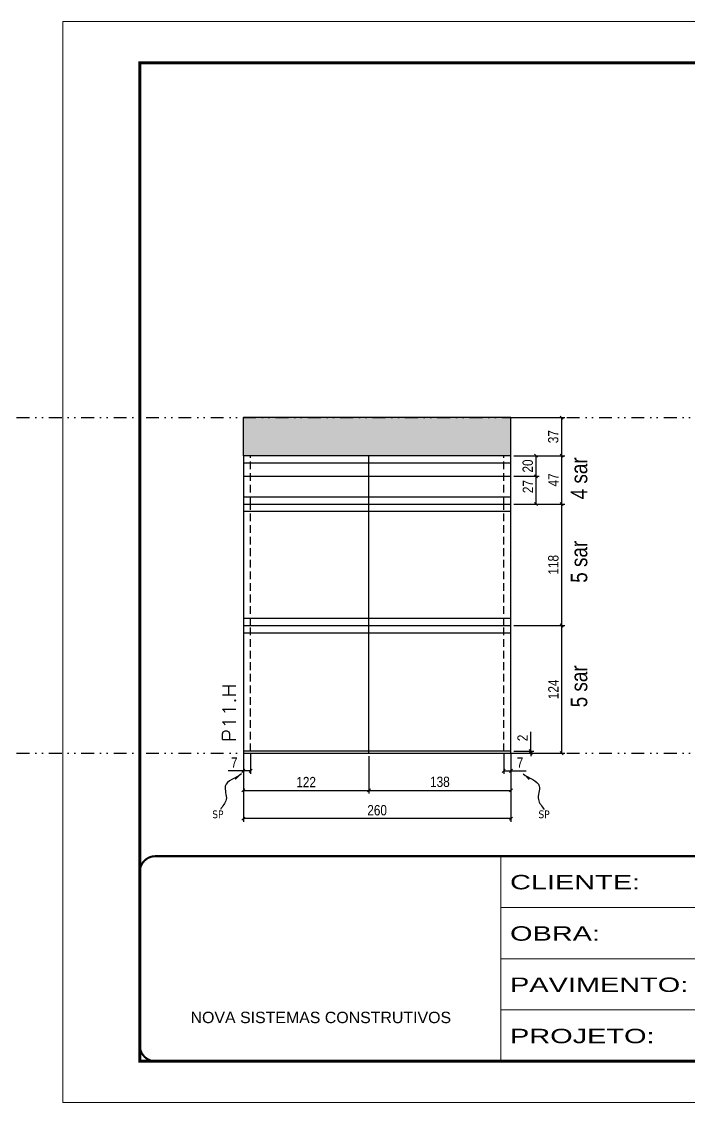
# Model space of a CAD drawing. Header units: millimetres. Extents: x 13777 to 27878, y -21631 to 6985.
# Drawn here: x 19128 to 19776, y -7848 to -6798 of the extents above; entities that cross this region are included whole.
import ezdxf

# ---------------------------------------------------------------- set-up
doc = ezdxf.new("R2010")
doc.units = ezdxf.units.MM
for name, pattern in [('CONTINUO', [0]), ('DASHED', [0.75, 0.5, -0.25]), ('DIVIDE2', [0.625, 0.25, -0.125, 0, -0.125, 0, -0.125]), ('HIDDEN', [0.375, 0.25, -0.125])]:
    doc.linetypes.add(name, pattern=pattern)
for name, color, linetype in [('COTA', 241, 'Continuous'), ('NOMENCLATURA', 7, 'Continuous'), ('Nível', 160, 'Continuous'), ('Painéis', 200, 'Continuous'), ('SARR_2.2x7', 40, 'Continuous'), ('Sarrafo de Pressão', 42, 'HIDDEN'), ('texto', 7, 'Continuous')]:
    doc.layers.add(name, color=color, linetype=linetype)
for name, color, linetype, lineweight in [('Folhas', 255, 'Continuous', 9), ('SARRAFO DE PRESSAO', 251, 'DASHED', 9), ('Texto Seção', 7, 'Continuous', 15)]:
    doc.layers.add(name, color=color, linetype=linetype, lineweight=lineweight)
doc.styles.add('ARIAL', font='arial.ttf')
doc.styles.add('ARIAL_NARROW', font='ARIALN.TTF', dxfattribs={"height": 0.2})
doc.styles.add('COTA TECNICA', font='techl___.ttf', dxfattribs={"height": 10})
doc.styles.add('COTA TECNICA-50', font='techl___.ttf', dxfattribs={"height": 10})
doc.styles.add('REGUA-120', font='ROMANS.shx', dxfattribs={"height": 15})
doc.styles.get("Standard").update_dxf_attribs({"font": 'arial.ttf'})
doc.styles.add('Tecnologia', font='')
doc.styles.get('Tecnologia').set_extended_font_data('Forgotten Futurist')
doc.dimstyles.new('COTA PAINEL-50', dxfattribs={"dimtxt": 10, "dimasz": 3, "dimexe": 3, "dimexo": 3, "dimgap": 3, "dimtad": 1, "dimdec": 1, "dimzin": 12, "dimdsep": 46, "dimtxsty": 'COTA TECNICA-50', "dimblk1": 'OBLIQUE', "dimblk2": 'OBLIQUE', "dimsah": 1, "dimcen": 0.9, "dimclrd": 4, "dimclre": 4, "dimclrt": 240, "dimadec": 1, "dimazin": 3, "dimtfac": 1, "dimtdec": 1, "dimtmove": 0, "dimatfit": 3, "dimfxl": 1, "dimtolj": 1, "dimtzin": 12, "dimarcsym": 0})
doc.dimstyles.new('PAINEL', dxfattribs={"dimtxt": 10, "dimasz": 3, "dimexe": 3, "dimexo": 3, "dimgap": 3, "dimtad": 1, "dimdec": 1, "dimzin": 12, "dimdsep": 46, "dimtxsty": 'COTA TECNICA', "dimblk1": 'OBLIQUE', "dimblk2": 'OBLIQUE', "dimsah": 1, "dimcen": 0.9, "dimclrd": 4, "dimclre": 4, "dimclrt": 240, "dimadec": 1, "dimazin": 3, "dimtfac": 1, "dimtdec": 1, "dimtmove": 0, "dimatfit": 3, "dimfxl": 1, "dimtolj": 1, "dimtzin": 12, "dimarcsym": 0})
doc.dimstyles.get("Standard").update_dxf_attribs({"dimtxt": 0.18, "dimasz": 0.18, "dimexe": 0.18, "dimexo": 0.0625, "dimgap": 0.09, "dimtad": 0, "dimtih": 1, "dimtoh": 1, "dimdec": 4, "dimzin": 0, "dimdsep": 46, "dimtxsty": 'Standard', "dimcen": 0.09, "dimadec": 0, "dimazin": 0, "dimtfac": 1, "dimtdec": 4, "dimtofl": 0, "dimtmove": 0, "dimatfit": 3, "dimfxl": 1, "dimtolj": 1, "dimtzin": 0, "dimarcsym": 0})

# ---------------------------------------------------------------- blocks, each defined once
blk = doc.blocks.new('9999999999')
at = {"color": 30, "linetype": 'CONTINUO'}
for p, q in [((98564.6, 34230.2), (98564.6, 34429.4)), ((98564.6, 34379.6), (99584, 34379.6)), ((98564.6, 34329.8), (99488, 34329.8)), ((99584, 34329.8), (99488, 34329.8)), ((99488, 34329.8), (99488, 34230.2)), ((98564.6, 34280), (99488, 34280))]:
    blk.add_line(p, q, dxfattribs=at)
at = {"color": 30, "linetype": 'CONTINUO', "const_width": 2}
blk.add_lwpolyline([(99584, 34230.2), (99584, 34414.4, 0.414214), (99569, 34429.4), (98229, 34429.4, 0.414214), (98214, 34414.4), (98214, 34245.2, 0.414214), (98229, 34230.2), (99584, 34230.2)], format="xyb", dxfattribs=at)
at = {"layer": 'Folhas'}
blk.add_lwpolyline([(98139, 34190.2), (99624, 34190.2), (99624, 35240.2), (98139, 35240.2)], close=True, dxfattribs=at)
at = {"layer": 'Folhas', "color": 30, "const_width": 3}
blk.add_lwpolyline([(98214, 34230.2), (99584, 34230.2), (99584, 35200.2), (98214, 35200.2)], close=True, dxfattribs=at)
at = {"color": 7, "linetype": 'Continuous', "ltscale": 5, "style": 'ARIAL'}
for s, height, p in [('SKR', 15.48, (98837.7, 34393.1)), ('LEAF LOEFGREN', 15.483, (98837.7, 34343.3)), ('4° SUBSOLO', 15.48, (98837.7, 34293.5)), ('NOVA SISTEMAS CONSTRUTIVOS', 11.059, (98263.2, 34267.2)), ('PILARES', 15.48, (98837.7, 34243.7))]:
    blk.add_text(s, height=height, dxfattribs=at).set_placement(p)
at = {"layer": 'Folhas', "color": 7, "style": 'Tecnologia', "width": 1.5}
for s, p in [('CLIENTE:', (98573.7, 34397.2)), ('OBRA:', (98573.7, 34347.3)), ('PAVIMENTO:', (98573.7, 34297.5)), ('PROJETO:', (98573.7, 34247.7))]:
    blk.add_text(s, height=14, dxfattribs=at).set_placement(p)
blk = doc.blocks.new('_Oblique')
at = {"color": 0, "linetype": 'ByBlock', "lineweight": -2}
blk.add_line((-0.5, -0.5), (0.5, 0.5), dxfattribs=at)
blk = doc.blocks.new('*D3257')
at = {"layer": 'COTA', "color": 4, "lineweight": -2, "transparency": 16777216}
for p, q in [((19344, -7509.9), (19344, -7575.5)), ((19604, -7509.9), (19604, -7575.5)), ((19604, -7572.5), (19344, -7572.5))]:
    blk.add_line(p, q, dxfattribs=at)
at = {"layer": 'Defpoints', "color": 0, "transparency": 16777216}
for p in [(19344, -7506.9), (19604, -7506.9), (19344, -7572.5)]:
    blk.add_point(p, dxfattribs=at)
at = {"layer": 'COTA', "color": 4, "lineweight": -2, "transparency": 16777216, "xscale": 3, "yscale": 3, "zscale": 3, "rotation": 180}
blk.add_blockref('_Oblique', (19344, -7572.5), dxfattribs=at)
at = {"layer": 'COTA', "color": 4, "lineweight": -2, "transparency": 16777216, "xscale": 3, "yscale": 3, "zscale": 3}
blk.add_blockref('_Oblique', (19604, -7572.5), dxfattribs=at)
at = {"layer": 'COTA', "color": 240, "transparency": 16777216, "insert": (19474, -7564.4), "char_height": 10, "attachment_point": 5, "style": 'COTA TECNICA'}
blk.add_mtext('\\A1;260', dxfattribs=at)
blk = doc.blocks.new('*D3258')
at = {"layer": 'COTA', "color": 4, "lineweight": -2, "transparency": 16777216}
for p, q in [((19597, -7509.9), (19597, -7529.1)), ((19604, -7511.9), (19604, -7529.1)), ((19597, -7526.1), (19604, -7526.1)), ((19604, -7526.1), (19618.7, -7526.1))]:
    blk.add_line(p, q, dxfattribs=at)
at = {"layer": 'Defpoints', "color": 0, "transparency": 16777216}
for p in [(19597, -7506.9), (19604, -7508.9), (19604, -7526.1)]:
    blk.add_point(p, dxfattribs=at)
at = {"layer": 'COTA', "color": 4, "lineweight": -2, "transparency": 16777216, "xscale": 3, "yscale": 3, "zscale": 3, "rotation": 180}
blk.add_blockref('_Oblique', (19597, -7526.1), dxfattribs=at)
at = {"layer": 'COTA', "color": 4, "lineweight": -2, "transparency": 16777216, "xscale": 3, "yscale": 3, "zscale": 3}
blk.add_blockref('_Oblique', (19604, -7526.1), dxfattribs=at)
at = {"layer": 'COTA', "color": 240, "transparency": 16777216, "insert": (19612.9, -7518.1), "char_height": 10, "attachment_point": 5, "style": 'COTA TECNICA-50'}
blk.add_mtext('\\A1;7', dxfattribs=at)
blk = doc.blocks.new('*D3259')
at = {"layer": 'COTA', "color": 4, "lineweight": -2, "transparency": 16777216}
for p, q in [((19344, -7511.9), (19344, -7529.1)), ((19351, -7509.9), (19351, -7529.1)), ((19344, -7526.1), (19329.3, -7526.1)), ((19351, -7526.1), (19344, -7526.1))]:
    blk.add_line(p, q, dxfattribs=at)
at = {"layer": 'Defpoints', "color": 0, "transparency": 16777216}
for p in [(19351, -7506.9), (19344, -7508.9), (19344, -7526.1)]:
    blk.add_point(p, dxfattribs=at)
at = {"layer": 'COTA', "color": 4, "lineweight": -2, "transparency": 16777216, "xscale": 3, "yscale": 3, "zscale": 3, "rotation": 180}
blk.add_blockref('_Oblique', (19344, -7526.1), dxfattribs=at)
at = {"layer": 'COTA', "color": 4, "lineweight": -2, "transparency": 16777216, "xscale": 3, "yscale": 3, "zscale": 3}
blk.add_blockref('_Oblique', (19351, -7526.1), dxfattribs=at)
at = {"layer": 'COTA', "color": 240, "transparency": 16777216, "insert": (19335.1, -7518.1), "char_height": 10, "attachment_point": 5, "style": 'COTA TECNICA-50'}
blk.add_mtext('\\A1;7', dxfattribs=at)
blk = doc.blocks.new('*D3260')
at = {"layer": 'COTA', "color": 4, "lineweight": -2, "transparency": 16777216}
for p, q in [((19623.3, -7506.9), (19623.3, -7488.1)), ((19607, -7506.9), (19626.3, -7506.9)), ((19623.3, -7508.9), (19623.3, -7506.9)), ((19607, -7508.9), (19626.3, -7508.9)), ((19623.3, -7508.9), (19623.3, -7511.9))]:
    blk.add_line(p, q, dxfattribs=at)
at = {"layer": 'Defpoints', "color": 0, "transparency": 16777216}
for p in [(19604, -7506.9), (19604, -7508.9), (19623.3, -7508.9)]:
    blk.add_point(p, dxfattribs=at)
at = {"layer": 'COTA', "color": 4, "lineweight": -2, "transparency": 16777216, "xscale": 3, "yscale": 3, "zscale": 3}
for p, rotation in [((19623.3, -7506.9), 270), ((19623.3, -7508.9), 90)]:
    blk.add_blockref('_Oblique', p, dxfattribs=dict(at, rotation=rotation))
at = {"layer": 'COTA', "color": 240, "transparency": 16777216, "insert": (19615.3, -7494.1), "char_height": 10, "attachment_point": 5, "rotation": 90, "style": 'COTA TECNICA-50'}
blk.add_mtext('\\A1;2', dxfattribs=at)
blk = doc.blocks.new('*D3281')
at = {"layer": 'COTA', "color": 4, "lineweight": -2, "transparency": 16777216}
for p, q in [((19607, -7182.9), (19656.4, -7182.9)), ((19653.4, -7219.9), (19653.4, -7182.9)), ((19607, -7219.9), (19656.4, -7219.9))]:
    blk.add_line(p, q, dxfattribs=at)
at = {"layer": 'Defpoints', "color": 0, "transparency": 16777216}
for p in [(19604, -7182.9), (19653.4, -7182.9), (19604, -7219.9)]:
    blk.add_point(p, dxfattribs=at)
at = {"layer": 'COTA', "color": 4, "lineweight": -2, "transparency": 16777216, "xscale": 3, "yscale": 3, "zscale": 3}
for p, rotation in [((19653.4, -7182.9), 90), ((19653.4, -7219.9), 270)]:
    blk.add_blockref('_Oblique', p, dxfattribs=dict(at, rotation=rotation))
at = {"layer": 'COTA', "color": 240, "transparency": 16777216, "insert": (19645.2, -7201.4), "char_height": 10, "attachment_point": 5, "rotation": 90, "style": 'COTA TECNICA-50'}
blk.add_mtext('\\A1;37', dxfattribs=at)
blk = doc.blocks.new('*D3261')
at = {"layer": 'COTA', "color": 4, "lineweight": -2, "transparency": 16777216}
for p, q in [((19607, -7266.9), (19656.4, -7266.9)), ((19653.4, -7384.9), (19653.4, -7266.9)), ((19607, -7384.9), (19656.4, -7384.9))]:
    blk.add_line(p, q, dxfattribs=at)
at = {"layer": 'Defpoints', "color": 0, "transparency": 16777216}
for p in [(19604, -7266.9), (19653.4, -7266.9), (19604, -7384.9)]:
    blk.add_point(p, dxfattribs=at)
at = {"layer": 'COTA', "color": 4, "lineweight": -2, "transparency": 16777216, "xscale": 3, "yscale": 3, "zscale": 3}
for p, rotation in [((19653.4, -7266.9), 90), ((19653.4, -7384.9), 270)]:
    blk.add_blockref('_Oblique', p, dxfattribs=dict(at, rotation=rotation))
at = {"layer": 'COTA', "color": 240, "transparency": 16777216, "insert": (19645.3, -7325.9), "char_height": 10, "attachment_point": 5, "rotation": 90, "style": 'COTA TECNICA-50'}
blk.add_mtext('\\A1;118', dxfattribs=at)
blk = doc.blocks.new('*D3262')
at = {"layer": 'COTA', "color": 4, "lineweight": -2, "transparency": 16777216}
for p, q in [((19607, -7219.9), (19656.4, -7219.9)), ((19653.4, -7266.9), (19653.4, -7219.9)), ((19607, -7266.9), (19656.4, -7266.9))]:
    blk.add_line(p, q, dxfattribs=at)
at = {"layer": 'Defpoints', "color": 0, "transparency": 16777216}
for p in [(19604, -7219.9), (19653.4, -7219.9), (19604, -7266.9)]:
    blk.add_point(p, dxfattribs=at)
at = {"layer": 'COTA', "color": 4, "lineweight": -2, "transparency": 16777216, "xscale": 3, "yscale": 3, "zscale": 3}
for p, rotation in [((19653.4, -7219.9), 90), ((19653.4, -7266.9), 270)]:
    blk.add_blockref('_Oblique', p, dxfattribs=dict(at, rotation=rotation))
at = {"layer": 'COTA', "color": 240, "transparency": 16777216, "insert": (19645.3, -7243.4), "char_height": 10, "attachment_point": 5, "rotation": 90, "style": 'COTA TECNICA-50'}
blk.add_mtext('\\A1;47', dxfattribs=at)
blk = doc.blocks.new('*D3282')
at = {"layer": 'COTA', "color": 4, "linetype": 'ByBlock', "lineweight": -2, "transparency": 16777216}
for p, q in [((19607, -7384.9), (19656.4, -7384.9)), ((19653.4, -7508.9), (19653.4, -7384.9)), ((19607, -7508.9), (19656.4, -7508.9))]:
    blk.add_line(p, q, dxfattribs=at)
at = {"layer": 'Defpoints', "color": 0, "linetype": 'ByBlock', "transparency": 16777216}
for p in [(19604, -7384.9), (19653.4, -7384.9), (19604, -7508.9)]:
    blk.add_point(p, dxfattribs=at)
at = {"layer": 'COTA', "color": 4, "linetype": 'ByBlock', "lineweight": -2, "transparency": 16777216, "xscale": 3, "yscale": 3, "zscale": 3}
for p, rotation in [((19653.4, -7384.9), 90), ((19653.4, -7508.9), 270)]:
    blk.add_blockref('_Oblique', p, dxfattribs=dict(at, rotation=rotation))
at = {"layer": 'COTA', "color": 240, "linetype": 'ByBlock', "transparency": 16777216, "insert": (19645.3, -7446.9), "char_height": 10, "attachment_point": 5, "rotation": 90, "style": 'COTA TECNICA'}
blk.add_mtext('\\A1;124', dxfattribs=at)
blk = doc.blocks.new('*D3283')
at = {"layer": 'COTA', "color": 4, "linetype": 'ByBlock', "lineweight": -2, "transparency": 16777216}
for p, q in [((19607, -7384.9), (19656.4, -7384.9)), ((19653.4, -7508.9), (19653.4, -7384.9)), ((19607, -7508.9), (19656.4, -7508.9))]:
    blk.add_line(p, q, dxfattribs=at)
at = {"layer": 'Defpoints', "color": 0, "linetype": 'ByBlock', "transparency": 16777216}
for p in [(19604, -7384.9), (19653.4, -7384.9), (19604, -7508.9)]:
    blk.add_point(p, dxfattribs=at)
at = {"layer": 'COTA', "color": 4, "linetype": 'ByBlock', "lineweight": -2, "transparency": 16777216, "xscale": 3, "yscale": 3, "zscale": 3}
for p, rotation in [((19653.4, -7384.9), 90), ((19653.4, -7508.9), 270)]:
    blk.add_blockref('_Oblique', p, dxfattribs=dict(at, rotation=rotation))
at = {"layer": 'COTA', "color": 240, "linetype": 'ByBlock', "transparency": 16777216, "insert": (19645.3, -7446.9), "char_height": 10, "attachment_point": 5, "rotation": 90, "style": 'COTA TECNICA'}
blk.add_mtext('\\A1;124', dxfattribs=at)
blk = doc.blocks.new('*D3284')
at = {"layer": 'COTA', "color": 4, "lineweight": -2, "transparency": 16777216}
for p, q in [((19466, -7511.9), (19466, -7548.1)), ((19604, -7511.9), (19604, -7548.1)), ((19466, -7545.1), (19604, -7545.1))]:
    blk.add_line(p, q, dxfattribs=at)
at = {"layer": 'Defpoints', "color": 0, "transparency": 16777216}
for p in [(19466, -7508.9), (19604, -7508.9), (19604, -7545.1)]:
    blk.add_point(p, dxfattribs=at)
at = {"layer": 'COTA', "color": 4, "lineweight": -2, "transparency": 16777216, "xscale": 3, "yscale": 3, "zscale": 3, "rotation": 180}
blk.add_blockref('_Oblique', (19466, -7545.1), dxfattribs=at)
at = {"layer": 'COTA', "color": 4, "lineweight": -2, "transparency": 16777216, "xscale": 3, "yscale": 3, "zscale": 3}
blk.add_blockref('_Oblique', (19604, -7545.1), dxfattribs=at)
at = {"layer": 'COTA', "color": 240, "transparency": 16777216, "insert": (19535, -7536.8), "char_height": 10, "attachment_point": 5, "style": 'COTA TECNICA'}
blk.add_mtext('\\A1;138', dxfattribs=at)
blk = doc.blocks.new('*D3285')
at = {"layer": 'COTA', "color": 4, "lineweight": -2, "transparency": 16777216}
for p, q in [((19344, -7511.9), (19344, -7548.1)), ((19466, -7511.9), (19466, -7548.1)), ((19344, -7545.1), (19466, -7545.1))]:
    blk.add_line(p, q, dxfattribs=at)
at = {"layer": 'Defpoints', "color": 0, "transparency": 16777216}
for p in [(19344, -7508.9), (19466, -7508.9), (19466, -7545.1)]:
    blk.add_point(p, dxfattribs=at)
at = {"layer": 'COTA', "color": 4, "lineweight": -2, "transparency": 16777216, "xscale": 3, "yscale": 3, "zscale": 3, "rotation": 180}
blk.add_blockref('_Oblique', (19344, -7545.1), dxfattribs=at)
at = {"layer": 'COTA', "color": 4, "lineweight": -2, "transparency": 16777216, "xscale": 3, "yscale": 3, "zscale": 3}
blk.add_blockref('_Oblique', (19466, -7545.1), dxfattribs=at)
at = {"layer": 'COTA', "color": 240, "transparency": 16777216, "insert": (19405, -7537), "char_height": 10, "attachment_point": 5, "style": 'COTA TECNICA'}
blk.add_mtext('\\A1;122', dxfattribs=at)
blk = doc.blocks.new('*D3293')
at = {"layer": 'COTA', "color": 4, "lineweight": -2, "transparency": 16777216}
for p, q in [((19607, -7239.9), (19631.5, -7239.9)), ((19628.5, -7266.9), (19628.5, -7239.9)), ((19607, -7266.9), (19631.5, -7266.9))]:
    blk.add_line(p, q, dxfattribs=at)
at = {"layer": 'Defpoints', "color": 0, "transparency": 16777216}
for p in [(19604, -7239.9), (19628.5, -7239.9), (19604, -7266.9)]:
    blk.add_point(p, dxfattribs=at)
at = {"layer": 'COTA', "color": 4, "lineweight": -2, "transparency": 16777216, "xscale": 3, "yscale": 3, "zscale": 3}
for p, rotation in [((19628.5, -7239.9), 90), ((19628.5, -7266.9), 270)]:
    blk.add_blockref('_Oblique', p, dxfattribs=dict(at, rotation=rotation))
at = {"layer": 'COTA', "color": 240, "transparency": 16777216, "insert": (19620.5, -7249.9), "char_height": 10, "attachment_point": 5, "rotation": 90, "style": 'COTA TECNICA'}
blk.add_mtext('\\A1;27', dxfattribs=at)
blk = doc.blocks.new('*D3294')
at = {"layer": 'COTA', "color": 4, "lineweight": -2, "transparency": 16777216}
for p, q in [((19607, -7219.9), (19631.5, -7219.9)), ((19628.5, -7239.9), (19628.5, -7219.9)), ((19607, -7239.9), (19631.5, -7239.9))]:
    blk.add_line(p, q, dxfattribs=at)
at = {"layer": 'Defpoints', "color": 0, "transparency": 16777216}
for p in [(19604, -7219.9), (19628.5, -7219.9), (19604, -7239.9)]:
    blk.add_point(p, dxfattribs=at)
at = {"layer": 'COTA', "color": 4, "lineweight": -2, "transparency": 16777216, "xscale": 3, "yscale": 3, "zscale": 3}
for p, rotation in [((19628.5, -7219.9), 90), ((19628.5, -7239.9), 270)]:
    blk.add_blockref('_Oblique', p, dxfattribs=dict(at, rotation=rotation))
at = {"layer": 'COTA', "color": 240, "transparency": 16777216, "insert": (19620.4, -7229.9), "char_height": 10, "attachment_point": 5, "rotation": 90, "style": 'COTA TECNICA'}
blk.add_mtext('\\A1;20', dxfattribs=at)

msp = doc.modelspace()

# ---------------------------------------------------------------- hatches: boundary and pattern name
at = {"layer": 'COTA', "linetype": 'ByBlock'}
h = msp.add_hatch(dxfattribs=at)
h.set_pattern_fill('AR-CONC', color=256, scale=0.03)
h.set_pattern_definition([(50, (13901.928, -18186.3335), (5.46554, -0.4781726), [0.5715, -6.2865]), (355, (13901.928, -18186.3335), (-1.0573026, 5.7317054), [0.4572, -5.0292175]), (100.451445, (13902.3836, -18186.3733), (4.4082374, 5.2535326), [0.4857003, -5.3427073]), (46.1842, (13901.928, -18184.8095), (8.1323712, -1.26127), [0.85725, -9.42975]), (96.63556, (13902.606, -18184.9146), (7.122124, 7.4227837), [0.7285507, -8.014068]), (351.18415, (13901.928, -18184.8095), (7.122124, 7.422784), [0.685799, -7.543792]), (21, (13902.69, -18185.1905), (4.5484317, -3.067956), [0.5715, -6.2865]), (326, (13902.69, -18185.1905), (1.8540609, 5.525639), [0.4572, -5.0292]), (71.451445, (13903.069, -18185.446), (6.4024926, 2.457683), [0.4857003, -5.3426981]), (37.5, (13901.9281, -18186.3335), (0.0926581, 2.53665117), [0, -4.96824, 0, -5.1054, 0, -5.04825]), (7.5, (13901.928, -18186.3335), (2.0045899, 3.00541724), [0, -2.91084, 0, -4.85394, 0, -1.92405]), (327.5, (13900.2289, -18186.3335), (4.06771786, -0.17186232), [0, -1.905, 0, -5.9436, 0, -7.8867]), (317.5, (13899.467, -18186.3335), (4.4438754, 0.7627947), [0, -2.4765, 0, -3.94716, 0, -5.6007])])
h.paths.add_polyline_path([(19604.01, -7219.89), (19604.01, -7182.89), (19344.01, -7182.89), (19344.01, -7219.89)])

# ---------------------------------------------------------------- linework, layer by layer
for p, q in [((19604.01, -7182.89), (19344.01, -7182.89)), ((19344.01, -7219.89), (19344.01, -7182.89)), ((19604.01, -7219.89), (19604.01, -7182.89))]:
    msp.add_line(p, q, dxfattribs=at)
at = {"layer": 'Nível', "color": 4, "linetype": 'DIVIDE2', "ltscale": 50}
for p, q in [((13777.11, -7182.89), (21531.15, -7182.89)), ((13777.11, -7508.89), (21531.15, -7508.89))]:
    msp.add_line(p, q, dxfattribs=at)
at = {"layer": 'Painéis'}
for p, q in [((19604.01, -7219.89), (19344.01, -7219.89)), ((19344.01, -7219.89), (19344.01, -7506.89)), ((19466.01, -7508.89), (19466.01, -7219.89)), ((19604.01, -7506.89), (19604.01, -7219.89)), ((19344.01, -7239.89), (19604.01, -7239.89)), ((19344.01, -7266.89), (19604.01, -7266.89)), ((19344.01, -7384.89), (19604.01, -7384.89))]:
    msp.add_line(p, q, dxfattribs=at)
msp.add_lwpolyline([(19604.01, -7506.89), (19344.01, -7506.89), (19344.01, -7508.89), (19604.01, -7508.89)], close=True, dxfattribs=at)
at = {"layer": 'SARR_2.2x7'}
for p, q in [((19344.01, -7226.89), (19604.01, -7226.89)), ((19344.01, -7259.89), (19604.01, -7259.89)), ((19344.01, -7273.89), (19604.01, -7273.89)), ((19344.01, -7377.89), (19604.01, -7377.89)), ((19344.01, -7391.89), (19604.01, -7391.89))]:
    msp.add_line(p, q, dxfattribs=at)
at = {"layer": 'Sarrafo de Pressão', "ltscale": 30}
for p, q in [((19351.01, -7266.89), (19351.01, -7219.89)), ((19597.01, -7266.89), (19597.01, -7219.89)), ((19351.01, -7384.89), (19351.01, -7266.89)), ((19597.01, -7384.89), (19597.01, -7266.89)), ((19351.01, -7506.89), (19351.01, -7384.89)), ((19597.01, -7506.89), (19597.01, -7384.89))]:
    msp.add_line(p, q, dxfattribs=at)

# ---------------------------------------------------------------- block references
at = {"layer": 'SARRAFO DE PRESSAO', "color": 6, "linetype": 'ByBlock'}
msp.add_blockref('9999999999', (-78970.51, -42038.38), dxfattribs=at)

# ---------------------------------------------------------------- texts
at = {"layer": 'NOMENCLATURA', "style": 'ARIAL_NARROW'}
for s, p in [('4 sar', (19678.25, -7262.28)), ('5 sar', (19678.25, -7343.37)), ('5 sar', (19678.25, -7464.37))]:
    msp.add_text(s, height=16, rotation=90, dxfattribs=at).set_placement(p)
at = {"layer": 'texto', "color": 0, "char_height": 7.5, "attachment_point": 5}
for insert in [(19319.23, -7568.38), (19636.26, -7568.38)]:
    msp.add_mtext('{\\fTahoma|b0|i0|c0|p34;\\C4;SP}', dxfattribs=dict(at, insert=insert))
at = {"layer": 'Texto Seção', "style": 'REGUA-120', "width": 1.1}
msp.add_text('P11.H', height=13, rotation=90, dxfattribs=at).set_placement((19336.76, -7498.13))

# ---------------------------------------------------------------- dimensions: what is measured, and where the dimension line sits
at = {"layer": 'COTA'}
for base, p1, p2, angle, picture, middle in [((19653.38, -7182.89), (19604.01, -7219.89), (19604.01, -7182.89), 90, '*D3281', (19645.16, -7201.39)), ((19653.38, -7219.89), (19604.01, -7266.89), (19604.01, -7219.89), 90, '*D3262', (19645.3, -7243.39)), ((19653.38, -7266.89), (19604.01, -7384.89), (19604.01, -7266.89), 90, '*D3261', (19645.28, -7325.89)), ((19344.01, -7526.13), (19351.01, -7506.89), (19344.01, -7508.89), 180, '*D3259', (19335.15, -7518.06))]:
    dim = msp.add_linear_dim(base=base, p1=p1, p2=p2, angle=angle, dimstyle='COTA PAINEL-50', dxfattribs=at)
    dim.commit()
    dim.dimension.update_dxf_attribs({"geometry": picture, "text_midpoint": middle})
dim = msp.add_linear_dim(base=(19628.55, -7219.89), p1=(19604.01, -7239.89), p2=(19604.01, -7219.89), angle=90, dimstyle='PAINEL', override={"dimtmove": 1}, dxfattribs=at)
dim.commit()
dim.dimension.update_dxf_attribs({"geometry": '*D3294', "text_midpoint": (19628.55, -7229.89), "dimtype": 160})
for base, p1, p2, dimstyle, picture, middle in [((19628.55, -7239.89), (19604.01, -7266.89), (19604.01, -7239.89), 'PAINEL', '*D3293', (19628.55, -7249.89)), ((19623.27, -7508.89), (19604.01, -7506.89), (19604.01, -7508.89), 'COTA PAINEL-50', '*D3260', (19623.27, -7494.14))]:
    dim = msp.add_linear_dim(base=base, p1=p1, p2=p2, angle=90, dimstyle=dimstyle, dxfattribs=at)
    dim.commit()
    dim.dimension.update_dxf_attribs({"geometry": picture, "text_midpoint": middle, "dimtype": 160})
at = {"layer": 'COTA', "linetype": 'ByBlock'}
for picture in ['*D3282', '*D3283']:
    dim = msp.add_aligned_dim(p1=(19604.01, -7508.89), p2=(19604.01, -7384.89), distance=-49.37, dimstyle='PAINEL', dxfattribs=at)
    dim.commit()
    dim.dimension.update_dxf_attribs({"geometry": picture, "text_midpoint": (19645.3, -7446.89)})
at = {"layer": 'COTA'}
dim = msp.add_linear_dim(base=(19344.01, -7572.51), p1=(19604.01, -7506.89), p2=(19344.01, -7506.89), angle=180, dimstyle='PAINEL', override={"dimarcsym": 2}, dxfattribs=at)
dim.commit()
dim.dimension.update_dxf_attribs({"geometry": '*D3257', "text_midpoint": (19474.01, -7564.41)})
for base, p1, p2, dimstyle, picture, middle in [((19604.01, -7526.13), (19597.01, -7506.89), (19604.01, -7508.89), 'COTA PAINEL-50', '*D3258', (19612.88, -7518.06)), ((19466.01, -7545.07), (19344.01, -7508.89), (19466.01, -7508.89), 'PAINEL', '*D3285', (19405.01, -7537.01))]:
    dim = msp.add_linear_dim(base=base, p1=p1, p2=p2, dimstyle=dimstyle, dxfattribs=at)
    dim.commit()
    dim.dimension.update_dxf_attribs({"geometry": picture, "text_midpoint": middle})
dim = msp.add_linear_dim(base=(19604.01, -7545.07), p1=(19466.01, -7508.89), p2=(19604.01, -7508.89), dimstyle='PAINEL', override={"dimtmove": 1}, dxfattribs=at)
dim.commit()
dim.dimension.update_dxf_attribs({"geometry": '*D3284', "text_midpoint": (19535.01, -7536.83)})

# ---------------------------------------------------------------- leaders
at = {"layer": 'COTA', "path_type": 1}
for points in [[(19342.18, -7529.07), (19326.4, -7540.91), (19327.32, -7553.91), (19321.77, -7563.69)], [(19615.84, -7529.07), (19631.62, -7540.91), (19630.7, -7553.91), (19636.25, -7563.69)]]:
    msp.add_leader(points, dimstyle='Standard', override={"dimasz": 8}, dxfattribs=at)

doc.saveas('drawing.dxf')
